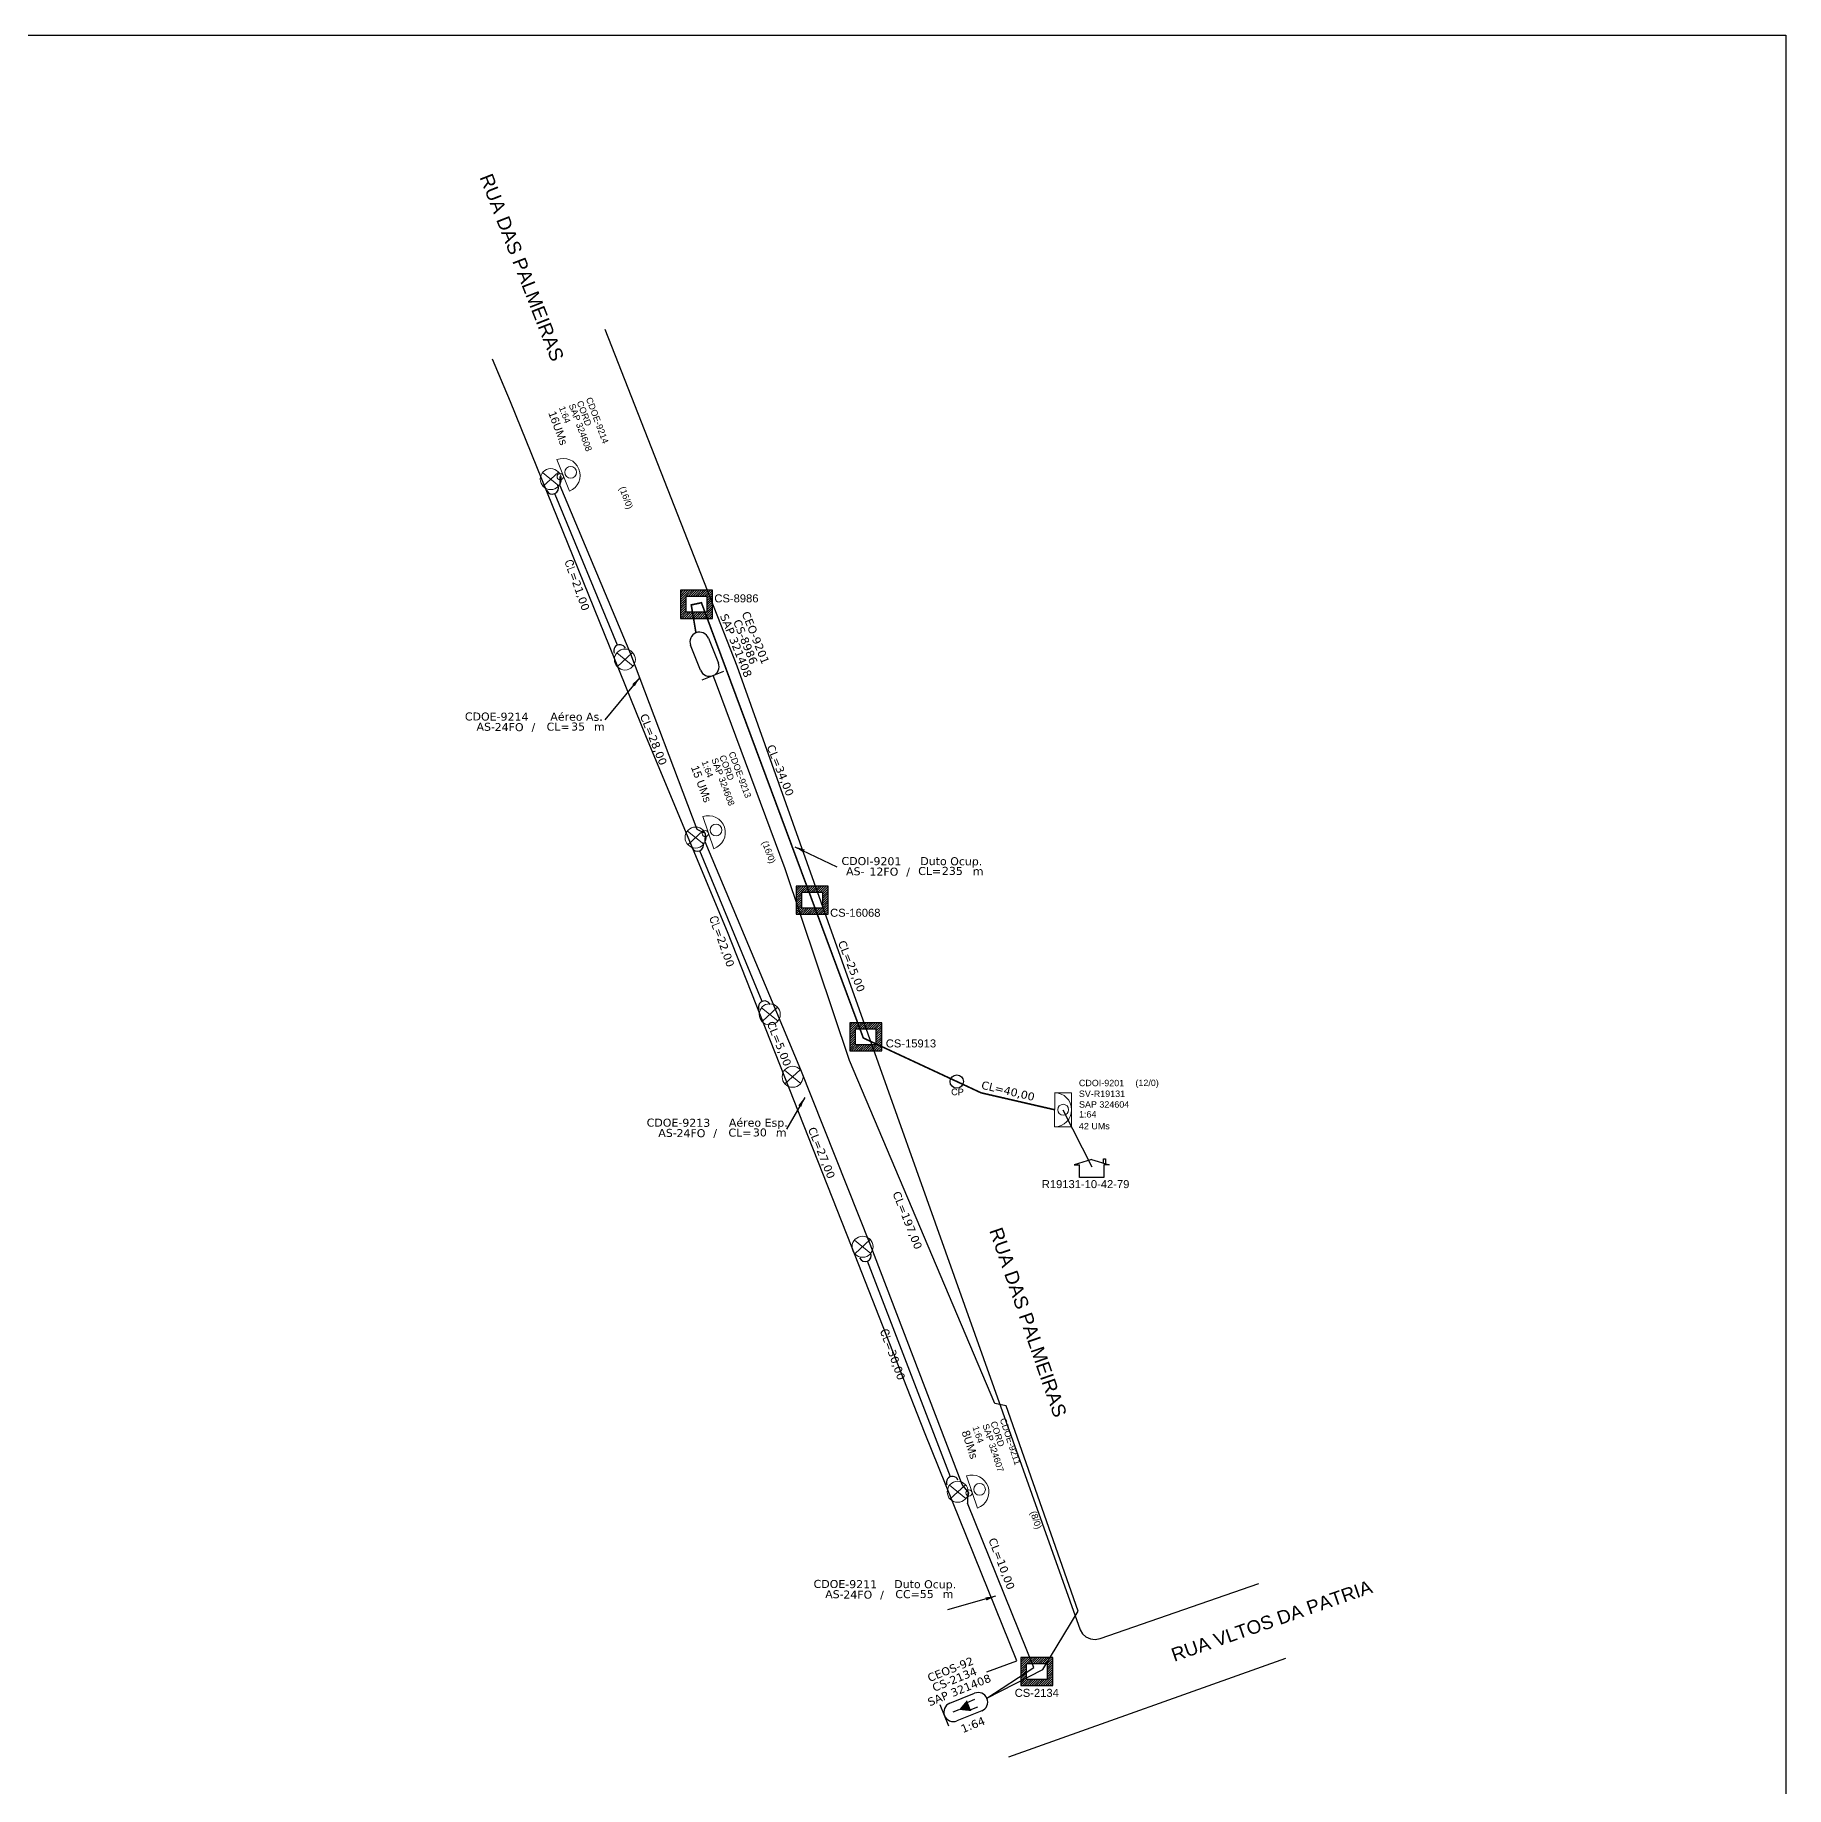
# Model space of a CAD drawing. Extents: x 0 to 841, y 0 to 594.
# Drawn here: x 493.5 to 841, y 246.3 to 594 of the extents above; entities that cross this region are included whole.
import ezdxf
from ezdxf.enums import TextEntityAlignment as Align

# ---------------------------------------------------------------- set-up
doc = ezdxf.new("R2010")
doc.units = 0
doc.linetypes.add('PHANTOM2', pattern=[1.25, 0.625, -0.125, 0.125, -0.125, 0.125, -0.125])
for name, color, linetype in [('10.1-Caixas Subterrâneas', 5, 'Continuous'), ('20.4-CEOS', 1, 'Continuous'), ('20.5-CEO', 1, 'Continuous'), ('CAP a instalar', 1, 'Continuous'), ('celulas gpon', 7, 'Continuous'), ('label_cabos', 7, 'Continuous'), ('locais', 7, 'Continuous'), ('locais legendas', 7, 'Continuous'), ('QUADRA', 7, 'Continuous'), ('surveys', 7, 'Continuous'), ('surveys legendas', 7, 'Continuous')]:
    doc.layers.add(name, color=color, linetype=linetype)
for name, color, linetype, lineweight in [('10.4-Postes', 1, 'Continuous', 0), ("20.0-LEGENDA DOS CDO'S", 1, 'Continuous', 0), ('20.1-CDO_INTERIOR', 1, 'Continuous', 0), ('20.2-CDO_POSTE', 1, 'Continuous', 5), ('20.6-CORDOALHA_SUPORTE', 7, 'Continuous', 25), ('CORDOALHA_SUPORTE', 7, 'Continuous', 25), ('Segmento Logradouro Texto', 238, 'Continuous', 0)]:
    doc.layers.add(name, color=color, linetype=linetype, lineweight=lineweight)
doc.layers.add('DROP DE CLIENTE', color=140, linetype='Continuous', plot=False)
doc.styles.add('ARIAL', font='arial.ttf')
doc.styles.add('DIGICADE', font='arial.ttf')
doc.styles.add('ROMANS', font='romans')
doc.styles.add('siredit', font='verdana.ttf')
doc.linetypes.add('FENCELINE1', pattern='A,0.25,-0.1,[133,ltypeshp.shx,S=0.1,R=0,X=-0.1,Y=0],-0.1,1', length=1.45)
doc.dimstyles.new('CC', dxfattribs={"dimtxt": 0.8, "dimasz": 2, "dimexe": 0.18, "dimexo": 0.0625, "dimgap": 0.09, "dimtad": 0, "dimdec": 0, "dimrnd": 1, "dimzin": 0, "dimdsep": 46, "dimtxsty": 'siredit', "dimblk": 'NONE', "dimcen": 0, "dimse1": 1, "dimse2": 1, "dimsd1": 1, "dimsd2": 1, "dimclrt": 7, "dimadec": 0, "dimazin": 0, "dimtfac": 1, "dimtdec": 0, "dimtofl": 0, "dimtmove": 0, "dimatfit": 3, "dimfxl": 0, "dimtolj": 1, "dimtzin": 0, "dimarcsym": 0})

# ---------------------------------------------------------------- blocks, each defined once
blk = doc.blocks.new('SURVEY_SURVEY')
for p, q in [((0, 0.0000127), (-0.0000126, 0.000009)), ((0, 0.0000127), (0.0000126, 0.000009)), ((0.0000084, 0.0000132), (0.0000098, 0.0000132)), ((0.0000084, 0.0000103), (0.0000084, 0.0000132)), ((0.0000098, 0.0000132), (0.0000098, 0.0000099)), ((-0.0000126, 0.000009), (-0.0000086, 0.000009)), ((-0.0000086, 0), (-0.0000086, 0.000009)), ((0.0000086, 0), (-0.0000086, 0)), ((0.0000126, 0.000009), (0.0000086, 0.000009)), ((0.0000086, 0.000009), (0.0000086, 0))]:
    blk.add_line(p, q)
blk = doc.blocks.new('*U100')
at = {"color": 0}
blk.add_line((2.14, -0.58), (-2.1, -0.68), dxfattribs=at)
for centre, radius in [((0, 0.38), 0.733), ((0.03, -1.03), 0.393)]:
    blk.add_circle(centre, radius, dxfattribs=at)
blk.add_arc((0.02, -0.63), 2.12, 1.3782, 181.3782, dxfattribs=at)
blk = doc.blocks.new('*X68')
at = {"color": 0, "linetype": 'Continuous'}
for p, q in [((-1.25, 0.34099), (-0.49099, 1.1)), ((-1.25, 0.517767), (-0.667767, 1.1)), ((-1.25, 0.694544), (-0.844544, 1.1)), ((-1.25, 0.87132), (-1.02132, 1.1)), ((-1.25, 1.048097), (-1.198097, 1.1)), ((-1.25, 0.164214), (-0.8035, 0.610714)), ((-1.25, -0.012563), (-0.8035, 0.433937)), ((-1.25, -0.18934), (-0.8035, 0.25716)), ((-1.25, -0.366117), (-0.8035, 0.080383)), ((-0.789214, 0.625), (-0.314214, 1.1)), ((-0.612437, 0.625), (-0.137437, 1.1)), ((-0.43566, 0.625), (0.03934, 1.1)), ((-0.258883, 0.625), (0.216117, 1.1)), ((-0.082107, 0.625), (0.392893, 1.1)), ((0.09467, 0.625), (0.56967, 1.1)), ((0.271447, 0.625), (0.746447, 1.1)), ((0.448223, 0.625), (0.923223, 1.1)), ((0.625, 0.625), (1.1, 1.1)), ((0.801777, 0.625), (1.25, 1.073223)), ((0.8035, 0.449947), (1.25, 0.896447)), ((0.8035, 0.27317), (1.25, 0.71967)), ((0.8035, 0.096393), (1.25, 0.542893)), ((0.8035, -0.080383), (1.25, 0.366117)), ((0.8035, -0.25716), (1.25, 0.18934)), ((0.8035, -0.433937), (1.25, 0.012563)), ((-1.25, -0.542893), (-0.8035, -0.096393)), ((-1.25, -0.71967), (-0.8035, -0.27317)), ((-1.25, -0.896447), (-0.8035, -0.449947)), ((-1.25, -1.073223), (-0.801777, -0.625)), ((-1.1, -1.1), (-0.625, -0.625)), ((-0.923223, -1.1), (-0.448223, -0.625)), ((-0.746447, -1.1), (-0.271447, -0.625)), ((-0.56967, -1.1), (-0.09467, -0.625)), ((-0.392893, -1.1), (0.082107, -0.625)), ((-0.216117, -1.1), (0.258883, -0.625)), ((-0.03934, -1.1), (0.43566, -0.625)), ((0.137437, -1.1), (0.612437, -0.625)), ((0.314214, -1.1), (0.789214, -0.625)), ((0.49099, -1.1), (1.25, -0.34099)), ((0.667767, -1.1), (1.25, -0.517767)), ((0.8035, -0.610714), (1.25, -0.164214)), ((0.844544, -1.1), (1.25, -0.694544)), ((1.02132, -1.1), (1.25, -0.87132)), ((1.198097, -1.1), (1.25, -1.048097))]:
    blk.add_line(p, q, dxfattribs=at)
blk = doc.blocks.new('MANHOLE_MQ')
at = {"color": 0, "linetype": 'Continuous'}
for p, q in [((0.00000623, 0.00000569), (-0.00000627, 0.00000569)), ((-0.00000627, 0.00000569), (-0.00000627, -0.00000531)), ((-0.00000404, 0.00000331), (0.00000399, 0.00000331)), ((-0.00000404, -0.00000294), (-0.00000404, 0.00000331)), ((0.00000399, 0.00000331), (0.00000399, -0.00000294)), ((0.00000623, -0.00000531), (0.00000623, 0.00000569)), ((-0.00000627, -0.00000531), (0.00000623, -0.00000531)), ((0.00000399, -0.00000294), (-0.00000404, -0.00000294)), ((0.00000399, -0.00000294), (0.00000399, -0.00000294))]:
    blk.add_line(p, q, dxfattribs=at)
at = {"color": 0, "linetype": 'Continuous', "xscale": 5e-06, "yscale": 5e-06, "zscale": 1e-05}
blk.add_blockref('*X68', (-0.00000002, 0.00000019), dxfattribs=at)
blk = doc.blocks.new('Inst CDOE-16 CAIXA DIST OPT CDOE 48F_16D C_SPL_2_1_8')
at = {"layer": "20.0-LEGENDA DOS CDO'S", "color": 0}
for tag, p, style, flags in [('ID_ATIVIDADE', (0.12, 6.47), 'ARIAL', 3), ('FATOR', (7.92, 6.47), 'ARIAL', 1), ('QTDE', (0.1, -1.17), 'DIGICADE', 3)]:
    blk.add_attdef(tag, p, '', height=0.8, rotation=0.118, dxfattribs=dict(at, style=style, flags=flags))
at = {"layer": "20.0-LEGENDA DOS CDO'S", "color": 0, "style": 'ARIAL'}
for tag, p, height in [('CORDOALHA', (0.12, 4.02), 0.8), ('FID', (0.12, 5.25), 0.8), ('1:XX', (-0.01, 1.7), 0.8), ('SAP', (0.12, 2.96), 0.8), ('UMS', (0.14, 0.22), 1)]:
    blk.add_attdef(tag, p, '', height=height, rotation=0.118, dxfattribs=at)
blk.add_attdef('FIBRAS_UTILIZADAS', text='', height=0.8, rotation=0.118, dxfattribs=at).set_placement((13.48, 5.26), align=Align.CENTER)
blk = doc.blocks.new('Inst CDOI-64')
at = {"layer": '20.1-CDO_INTERIOR', "color": 1, "lineweight": 18}
blk.add_lwpolyline([(-2.12, -2.13), (-2.12, 2.12), (0, 2.12), (0.01, -2.13)], close=True, dxfattribs=at)
blk.add_circle((-1.06, 0), 0.68, dxfattribs=at)
blk.add_arc((0.01, 0), 2.13, 90.0276, 270.0276, dxfattribs=at)
at = {"layer": "20.0-LEGENDA DOS CDO'S"}
for tag, p, style, flags in [('ID_ATIVIDADE', (-9.3, 3.78), 'ARIAL', 3), ('FATOR', (-1.5, 3.78), 'ARIAL', 1), ('QTDE', (-9.18, -3.66), 'DIGICADE', 3)]:
    blk.add_attdef(tag, p, '', height=0.8, rotation=0.118, dxfattribs=dict(at, style=style, flags=flags))
at = {"layer": "20.0-LEGENDA DOS CDO'S", "style": 'ARIAL'}
for tag, p, rotation in [('SURVEY', (-9.3, 1.6), 359.9724), ('FID', (-9.3, 2.69), 0.118), ('SAP', (-9.3, 0.61), 359.9724), ('1:XX', (-9.31, -1.08), 359.9724), ('UMS', (-9.31, -2.09), 359.9724)]:
    blk.add_attdef(tag, p, '', height=0.8, rotation=rotation, dxfattribs=at)
blk.add_attdef('FIBRAS_UTILIZADAS', text='', height=0.8, rotation=359.9724, dxfattribs=at).set_placement((-0.99, 2.69), align=Align.CENTER)
blk = doc.blocks.new('Inst CORD ALUMINIO 4.8 MM 3F(sem recursos)')
at = {"layer": '20.6-CORDOALHA_SUPORTE', "color": 0, "lineweight": 0, "style": 'ROMANS'}
blk.add_attdef('LANCE', text='', height=1, dxfattribs=at).set_placement((-0.54, -2.21), align=Align.RIGHT)
at = {"layer": '20.6-CORDOALHA_SUPORTE', "color": 0, "style": 'siredit'}
blk.add_attdef('QTDE', (-0.54, -2.21), '', height=1, rotation=359.69, dxfattribs=at)
at = {"layer": '20.6-CORDOALHA_SUPORTE', "color": 0, "lineweight": 0, "style": 'ROMANS'}
for tag, p, flags in [('FATOR', (-5.2, -4.44), 3), ('ID_ATIVIDADE', (-5.2, -6.67), 3), ('FID', (-5.2, -8.9), 1)]:
    blk.add_attdef(tag, p, '', height=1, dxfattribs=dict(at, flags=flags))
blk = doc.blocks.new('Inst CDOE-8 CAIXA DIST OPT CDOE 48F_8D C_SPL OPTAP')
at = {"layer": "20.0-LEGENDA DOS CDO'S", "color": 0}
for tag, p, style, flags in [('ID_ATIVIDADE', (0.12, 6.47), 'ARIAL', 3), ('FATOR', (7.92, 6.47), 'ARIAL', 1), ('QTDE', (0.23, -0.97), 'DIGICADE', 3)]:
    blk.add_attdef(tag, p, '', height=0.8, rotation=0.118, dxfattribs=dict(at, style=style, flags=flags))
at = {"layer": "20.0-LEGENDA DOS CDO'S", "color": 0, "style": 'ARIAL'}
for tag, p, height in [('CORDOALHA', (0.12, 4.02), 0.8), ('FID', (0.12, 5.25), 0.8), ('1:XX', (-0.01, 1.7), 0.8), ('SAP', (0.12, 2.96), 0.8), ('UMS', (0.14, 0.22), 1)]:
    blk.add_attdef(tag, p, '', height=height, rotation=0.118, dxfattribs=at)
blk.add_attdef('FIBRAS_UTILIZADAS', text='', height=0.8, rotation=0.118, dxfattribs=at).set_placement((13.48, 5.26), align=Align.CENTER)
blk = doc.blocks.new('Inst CB ESP CFOA-SM-AS-80-TS-24')
at = {"layer": 'label_cabos', "color": 0, "style": 'siredit'}
for tag, flags, p in [('ID_ATIVIDADE', 3, (1.31, 2.67)), ('FATOR', 1, (11.56, 2.55))]:
    blk.add_attdef(tag, text='', height=1, rotation=359.69, dxfattribs=dict(at, flags=flags)).set_placement(p, align=Align.MIDDLE_CENTER)
for tag, p in [('TIPO_CABO', (1.76, 0)), ('DESTINO_CABO', (3.13, 1.26)), ('CABO', (4.69, -0.05)), ('/', (7.71, -0.05)), ('LANCE', (10.81, 0)), ('TIPO_CABO', (13.11, 1.24)), ('UND', (15.96, 0)), ('FID', (13.15, -1.41))]:
    blk.add_attdef(tag, text='', height=1, rotation=359.69, dxfattribs=at).set_placement(p, align=Align.MIDDLE_CENTER)
blk.add_attdef('QTDE', (12.43, -0.47), '', height=1, rotation=359.69, dxfattribs=at)
blk = doc.blocks.new('Inst CB AS CFOA-SM-AS-80-TS-24')
at = {"layer": 'label_cabos', "color": 0, "style": 'siredit'}
for tag, flags, p in [('ID_ATIVIDADE', 3, (1.31, 2.67)), ('FATOR', 1, (11.56, 2.55))]:
    blk.add_attdef(tag, text='', height=1, rotation=359.69, dxfattribs=dict(at, flags=flags)).set_placement(p, align=Align.MIDDLE_CENTER)
for tag, p in [('TIPO_CABO', (1.76, 0)), ('DESTINO_CABO', (3.13, 1.26)), ('CABO', (4.69, -0.05)), ('/', (7.71, -0.05)), ('LANCE', (10.81, 0)), ('TIPO_CABO', (13.11, 1.24)), ('UND', (15.96, 0)), ('FID', (13.15, -1.41))]:
    blk.add_attdef(tag, text='', height=1, rotation=359.69, dxfattribs=at).set_placement(p, align=Align.MIDDLE_CENTER)
blk.add_attdef('QTDE', (12.43, -0.47), '', height=1, rotation=359.69, dxfattribs=at)
blk = doc.blocks.new('_None')
blk = doc.blocks.new('Inst CB DT OCUP CFOA-SM-DD-S-12')
at = {"layer": 'label_cabos', "color": 0, "style": 'siredit'}
for tag, flags, p in [('ID_ATIVIDADE', 3, (1.31, 2.67)), ('FATOR', 1, (11.56, 2.55))]:
    blk.add_attdef(tag, text='', height=1, rotation=359.69, dxfattribs=dict(at, flags=flags)).set_placement(p, align=Align.MIDDLE_CENTER)
for tag, p in [('TIPO_CABO', (1.11, 0)), ('DESTINO_CABO', (3.13, 1.26)), ('CABO', (4.69, -0.05)), ('/', (7.71, -0.05)), ('LANCE', (10.41, 0.02)), ('TIPO_CABO', (13.11, 1.24)), ('UND', (16.46, 0)), ('FID', (13.65, -1.41))]:
    blk.add_attdef(tag, text='', height=1, rotation=359.69, dxfattribs=at).set_placement(p, align=Align.MIDDLE_CENTER)
blk.add_attdef('QTDE', (11.93, -0.45), '', height=1, rotation=359.69, dxfattribs=at)
blk = doc.blocks.new('Inst CB DT OCUP CFOA-SM-AS-80-TS-24')
at = {"layer": 'label_cabos', "color": 0, "style": 'siredit'}
for tag, flags, p in [('ID_ATIVIDADE', 3, (1.31, 2.67)), ('FATOR', 1, (11.56, 2.55))]:
    blk.add_attdef(tag, text='', height=1, rotation=359.69, dxfattribs=dict(at, flags=flags)).set_placement(p, align=Align.MIDDLE_CENTER)
for tag, p in [('TIPO_CABO', (1.76, 0)), ('DESTINO_CABO', (3.13, 1.26)), ('CABO', (4.69, -0.05)), ('/', (7.71, -0.05)), ('LANCE', (10.91, 0)), ('TIPO_CABO', (13.11, 1.24)), ('UND', (15.96, 0)), ('FID', (13.15, -1.41))]:
    blk.add_attdef(tag, text='', height=1, rotation=359.69, dxfattribs=at).set_placement(p, align=Align.MIDDLE_CENTER)
blk.add_attdef('QTDE', (12.43, -0.47), '', height=1, rotation=359.69, dxfattribs=at)
blk = doc.blocks.new('POLE_POLE')
at = {"layer": '10.4-Postes', "color": 1, "linetype": 'PHANTOM2'}
for points in [[(-0.000008, 0.0000105), (0.0000076, -0.0000022)], [(0.0000072, 0.000011), (-0.0000076, -0.0000027)]]:
    blk.add_lwpolyline(points, dxfattribs=at)
at = {"layer": '10.4-Postes', "color": 1}
blk.add_circle((-0.0000002, 0.0000042), 0.0000101, dxfattribs=at)

msp = doc.modelspace()

# ---------------------------------------------------------------- linework, layer by layer
msp.add_lwpolyline([(0, 594), (841, 594), (841, 0), (0, 0)], close=True)
at = {"color": 5}
msp.add_circle((676.43, 386.31), 1.33, dxfattribs=at)
at = {"layer": '20.4-CEOS', "color": 7}
for p, q in [((675.04, 262.95), (679.96, 264.93)), ((681.38, 261.43), (676.45, 259.44))]:
    msp.add_line(p, q, dxfattribs=at)
for points in [[(674.85, 258.37), (673.14, 262.6)], [(676.85, 261.64), (675.66, 261.16)], [(678.51, 263.12), (680, 263.72)], [(679.1, 261.66), (680.59, 262.26)]]:
    msp.add_lwpolyline(points, dxfattribs=at)
msp.add_lwpolyline([(676.85, 261.64, 0, 2.34, 0), (678.88, 262.46, 2.34, 2.34, 0)], format="xyseb", dxfattribs=at)
for centre, start, end in [((680.67, 263.18), 292.0075, 112.0075), ((675.75, 261.19), 112.0075, 292.0075)]:
    msp.add_arc(centre, 1.89, start, end, dxfattribs=at)
at = {"layer": '20.5-CEO', "color": 5}
for p, q in [((625.58, 467.95), (623.6, 472.9)), ((627.13, 474.31), (629.11, 469.35))]:
    msp.add_line(p, q, dxfattribs=at)
msp.add_lwpolyline([(625.92, 466.04), (630.17, 467.73)], dxfattribs=at)
for centre, start, end in [((625.37, 473.6), 21.7338, 201.7338), ((627.34, 468.65), 201.7338, 21.7338)]:
    msp.add_arc(centre, 1.9, start, end, dxfattribs=at)
at = {"layer": 'CAP a instalar', "color": 7, "linetype": 'FENCELINE1', "ltscale": 5}
for p, q in [((597.68, 504.65), (597.73, 506.38)), ((611.74, 471.13), (597.74, 504.51)), ((624.91, 436.36), (611.74, 471.13)), ((626.54, 435.52), (624.91, 436.36)), ((626.5, 433.9), (626.54, 435.52)), ((640.7, 400.01), (626.5, 433.9)), ((645.45, 388.66), (640.7, 400.01)), ((659.23, 354.04), (645.45, 388.66)), ((677.49, 306.32), (659.23, 354.04)), ((678.85, 304.67), (677.49, 306.32)), ((691.7, 270.05), (678.54, 302.66)), ((678.65, 303.71), (678.85, 304.67)), ((678.65, 302.59), (678.65, 303.71)), ((682.39, 263.97), (691.7, 270.05))]:
    msp.add_line(p, q, dxfattribs=at)
at = {"layer": 'CAP a instalar', "color": 7, "ltscale": 5}
for p, q in [((628.71, 465.15), (628.05, 466.89)), ((642.35, 428.52), (628.71, 465.15)), ((628.71, 465.15), (628.71, 465.15)), ((655.14, 390.51), (642.35, 428.52)), ((683.97, 322.4), (655.14, 390.51)), ((686.23, 321.93), (683.97, 322.4)), ((700.51, 281.2), (686.23, 321.93)), ((693.49, 269.64), (700.51, 281.2)), ((682.39, 263.97), (693.49, 269.64))]:
    msp.add_line(p, q, dxfattribs=at)
at = {"layer": 'CAP a instalar', "ltscale": 5, "const_width": 0.318}
msp.add_lwpolyline([(624.66, 475.37), (623.73, 480.91), (625.75, 481.34), (657.88, 394.96), (681.25, 384.08), (695.85, 380.72)], dxfattribs=at)
at = {"layer": 'CORDOALHA_SUPORTE'}
for p, q in [((609.07, 472.93), (596.71, 502.85)), ((637.82, 402.22), (625.46, 432.13)), ((675.15, 307.89), (658.74, 350.68)), ((675.15, 307.89), (658.74, 350.68))]:
    msp.add_line(p, q, dxfattribs=at)
for centre, start, end in [((596.16, 504.1), 203.8085, 23.8085), ((596.16, 504.1), 203.8085, 23.8085), ((609.54, 471.81), 23.8085, 203.8085), ((609.54, 471.81), 23.8085, 203.8085), ((624.97, 433.24), 203.8085, 23.8085), ((624.97, 433.24), 203.8085, 23.8085), ((638.28, 401.1), 23.8085, 203.8085), ((638.28, 401.1), 23.8085, 203.8085), ((658.25, 351.79), 203.8085, 23.8085), ((658.25, 351.79), 203.8085, 23.8085), ((675.56, 306.75), 23.8085, 203.8085), ((675.56, 306.75), 23.8085, 203.8085)]:
    msp.add_arc(centre, 1.21, start, end, dxfattribs=at)
at = {"layer": 'DROP DE CLIENTE'}
msp.add_lwpolyline([(703.29, 369.3), (697.53, 380.65)], dxfattribs=at)
at = {"layer": 'QUADRA', "color": 4}
for points in [[(606.57, 535.62), (632.76, 468.82), (654.99, 406.38), (700.9, 277.48), (701.36, 276.7), (702.07, 276.09), (702.96, 275.7), (703.92, 275.59), (704.89, 275.78), (736.41, 286.72)], [(682.37, 269.18), (688.34, 271.33), (670.03, 316.76), (655.54, 353.64), (630.9, 416.03), (614.84, 454.62), (587.87, 521.23), (584.25, 529.7)], [(688.34, 271.33), (670.03, 316.76), (655.54, 353.64), (630.9, 416.03), (614.84, 454.62), (587.87, 521.23), (585.17, 527.63)], [(741.64, 271.81), (686.72, 252.27)], [(741.64, 271.81), (686.72, 252.27)]]:
    msp.add_lwpolyline(points, dxfattribs=at)

# ---------------------------------------------------------------- block references
at = {"color": 0, "lineweight": 0, "xscale": 1.588154471887331, "yscale": 1.588154471887331, "zscale": 1.588154471887331, "rotation": 289.7988763545455}
for p, values in [((603.64, 485.84), {'QTDE': '21,00', 'LANCE': 'CL='}), ((632.38, 415.13), {'QTDE': '22,00', 'LANCE': 'CL='}), ((666.28, 333.16), {'QTDE': '30,00', 'LANCE': 'CL='})]:
    msp.add_blockref('Inst CORD ALUMINIO 4.8 MM 3F(sem recursos)', p, dxfattribs=at).add_auto_attribs(values)
at = {"color": 0, "lineweight": 0}
ref = msp.add_blockref('Inst CB DT OCUP CFOA-SM-DD-S-12', (654.52, 428.06), dxfattribs=dict(at, xscale=1.588154471887331, yscale=1.588154471887331, zscale=1.588154471887331))
ref.add_attrib('DESTINO_CABO', 'CDOI-9201', dxfattribs={"layer": 'label_cabos', "color": 0, "height": 1.588, "rotation": 359.69, "style": 'siredit'}).set_placement((659.49, 430.06), align=Align.MIDDLE_CENTER)
ref.add_attrib('TIPO_CABO', 'Duto Ocup.', dxfattribs={"layer": 'label_cabos', "color": 0, "height": 1.588, "rotation": 359.69, "style": 'siredit'}).set_placement((675.34, 430.04), align=Align.MIDDLE_CENTER)
ref.add_attrib('/', '/', dxfattribs={"layer": 'label_cabos', "color": 0, "height": 1.59, "rotation": 359.69, "style": 'siredit'}).set_placement((666.77, 427.98), align=Align.MIDDLE_CENTER)
ref.add_attrib('LANCE', 'CL=', dxfattribs={"layer": 'label_cabos', "color": 0, "height": 1.588, "rotation": 359.69, "style": 'siredit'}).set_placement((671.05, 428.09), align=Align.MIDDLE_CENTER)
ref.add_attrib('UND', 'm', dxfattribs={"layer": 'label_cabos', "color": 0, "height": 1.59, "rotation": 359.69, "style": 'siredit'}).set_placement((680.67, 428.06), align=Align.MIDDLE_CENTER)
ref.add_attrib('CABO', '12FO', dxfattribs={"layer": 'label_cabos', "color": 0, "height": 1.588, "rotation": 359.69, "style": 'siredit'}).set_placement((661.96, 427.98), align=Align.MIDDLE_CENTER)
ref.add_attrib('TIPO_CABO', 'AS-', dxfattribs={"layer": 'label_cabos', "color": 0, "height": 1.588, "rotation": 359.69, "style": 'siredit'}).set_placement((656.29, 428.05), align=Align.MIDDLE_CENTER)
ref.add_attrib('QTDE', '235', (673.47, 427.34), dxfattribs={"layer": 'label_cabos', "color": 0, "height": 1.588, "rotation": 359.69, "style": 'siredit'})
ref = msp.add_blockref('Inst CDOI-64', (695.86, 380.72), dxfattribs=dict(at, xscale=-1.588154471887331, yscale=1.588154471887331, zscale=1.588154471887331))
ref.add_attrib('FIBRAS_UTILIZADAS', '                              (12/0)', (697.1, 385.41), dxfattribs={"layer": "20.0-LEGENDA DOS CDO'S", "height": 1.2705, "rotation": 0.0276, "style": 'ARIAL'})
ref.add_attrib('SURVEY', 'SV-R19131', (700.66, 383.26), dxfattribs={"layer": "20.0-LEGENDA DOS CDO'S", "height": 1.271, "rotation": 0.0276, "style": 'ARIAL'})
ref.add_attrib('SAP', 'SAP 324604', (700.69, 381.14), dxfattribs={"layer": "20.0-LEGENDA DOS CDO'S", "height": 1.271, "rotation": 0.0276, "style": 'ARIAL'})
ref.add_attrib('1:XX', '1:64', dxfattribs={"layer": "20.0-LEGENDA DOS CDO'S", "height": 1.271, "rotation": 0.0276, "style": 'ARIAL'}).set_placement((704.14, 379.18), align=Align.RIGHT)
ref.add_attrib('UMS', '42 UMs', dxfattribs={"layer": "20.0-LEGENDA DOS CDO'S", "height": 1.271, "rotation": 0.0276, "style": 'ARIAL'}).set_placement((706.79, 376.84), align=Align.RIGHT)
ref.add_attrib('FID', 'CDOI-9201', (700.67, 385.4), dxfattribs={"layer": "20.0-LEGENDA DOS CDO'S", "height": 1.271, "rotation": 359.882, "style": 'ARIAL'})
at = {"layer": '10.1-Caixas Subterrâneas', "color": 30, "xscale": 507872.0344331786, "yscale": 507872.0344331786, "zscale": 507872.0344331786}
for p, rotation in [((624.74, 481.13), 180.0000000000627), ((647.7, 422.4), 180.0000000000625), ((658.34, 395.28), 180.0000000000625), ((692.3, 269.33), 180.0000000000626)]:
    msp.add_blockref('MANHOLE_MQ', p, dxfattribs=dict(at, rotation=rotation))
at = {"layer": "20.0-LEGENDA DOS CDO'S", "color": 7, "lineweight": 0}
for name, p, xscale, yscale, zscale, rotation, values in [('Inst CDOE-16 CAIXA DIST OPT CDOE 48F_16D C_SPL_2_1_8', (594.92, 519.1), 1.588154471887332, 1.588154471887332, 1.588154471887332, 290.4372966855302, {'FID': 'CDOE-9214', 'CORDOALHA': 'CORD', 'SAP': 'SAP 324608', '1:XX': '1:64', 'UMS': '16UMs', 'FIBRAS_UTILIZADAS': '(16/0)'}), ('Inst CDOE-16 CAIXA DIST OPT CDOE 48F_16D C_SPL_2_1_8', (623.23, 448.78), 1.588154471887332, 1.588154471887332, 1.588154471887332, 290.4372966855302, {'FID': 'CDOE-9213', 'CORDOALHA': 'CORD', 'SAP': 'SAP 324608', '1:XX': '1:64', 'UMS': '15 UMs', 'FIBRAS_UTILIZADAS': '(16/0)'}), ('Inst CDOE-8 CAIXA DIST OPT CDOE 48F_8D C_SPL OPTAP', (676.97, 316.87), 1.588154471887331, 1.588154471887331, 1.588154471887331, 288.0998896043142, {'FID': 'CDOE-9211', 'CORDOALHA': 'CORD', 'SAP': 'SAP 324607', '1:XX': '1:64', 'UMS': '8UMs', 'FIBRAS_UTILIZADAS': '(8/0)'})]:
    msp.add_blockref(name, p, dxfattribs=dict(at, xscale=xscale, yscale=yscale, zscale=zscale, rotation=rotation)).add_auto_attribs(values)
at = {"layer": '20.2-CDO_POSTE', "color": 7, "xscale": -1.58815447188733, "yscale": 1.588154471887331, "zscale": 1.588154471887331}
for p, rotation in [((599.24, 506.98), 293.346205747354), ((628.08, 436.03), 290.045081222249), ((680.39, 305.18), 290.045081222249)]:
    msp.add_blockref('*U100', p, dxfattribs=dict(at, rotation=rotation))
at = {"layer": 'label_cabos'}
ref = msp.add_blockref('Inst CB AS CFOA-SM-AS-80-TS-24', (580.14, 456.74), dxfattribs=dict(at, xscale=1.588154471887331, yscale=1.588154471887331, zscale=1.588154471887331))
ref.add_attrib('DESTINO_CABO', 'CDOE-9214', dxfattribs={"color": 0, "height": 1.588, "rotation": 359.69, "style": 'siredit'}).set_placement((585.11, 458.74), align=Align.MIDDLE_CENTER)
ref.add_attrib('TIPO_CABO', 'Aéreo As.', dxfattribs={"color": 0, "height": 1.588, "rotation": 359.69, "style": 'siredit'}).set_placement((600.96, 458.72), align=Align.MIDDLE_CENTER)
ref.add_attrib('CABO', '24FO', dxfattribs={"color": 0, "height": 1.588, "rotation": 359.69, "style": 'siredit'}).set_placement((587.58, 456.66), align=Align.MIDDLE_CENTER)
ref.add_attrib('/', '/', dxfattribs={"color": 0, "height": 1.59, "rotation": 359.69, "style": 'siredit'}).set_placement((592.39, 456.66), align=Align.MIDDLE_CENTER)
ref.add_attrib('TIPO_CABO', 'AS-', dxfattribs={"color": 0, "height": 1.588, "rotation": 359.69, "style": 'siredit'}).set_placement((582.94, 456.73), align=Align.MIDDLE_CENTER)
ref.add_attrib('LANCE', 'CL=', dxfattribs={"color": 0, "height": 1.588, "rotation": 359.69, "style": 'siredit'}).set_placement((597.3, 456.74), align=Align.MIDDLE_CENTER)
ref.add_attrib('QTDE', '35', (599.88, 455.98), dxfattribs={"color": 0, "height": 1.588, "rotation": 359.69, "style": 'siredit'})
ref.add_attrib('UND', 'm', dxfattribs={"color": 0, "height": 1.59, "rotation": 359.69, "style": 'siredit'}).set_placement((605.49, 456.74), align=Align.MIDDLE_CENTER)
ref = msp.add_blockref('Inst CB ESP CFOA-SM-AS-80-TS-24', (616.22, 376.13), dxfattribs=dict(at, xscale=1.588154471887331, yscale=1.588154471887331, zscale=1.588154471887331, rotation=0.1315642785740552))
ref.add_attrib('DESTINO_CABO', 'CDOE-9213', dxfattribs={"color": 0, "height": 1.588, "rotation": 359.8216, "style": 'siredit'}).set_placement((621.19, 378.15), align=Align.MIDDLE_CENTER)
ref.add_attrib('TIPO_CABO', 'Aéreo Esp.', dxfattribs={"color": 0, "height": 1.588, "rotation": 359.8216, "style": 'siredit'}).set_placement((637.04, 378.16), align=Align.MIDDLE_CENTER)
ref.add_attrib('CABO', '24FO', dxfattribs={"color": 0, "height": 1.588, "rotation": 359.8216, "style": 'siredit'}).set_placement((623.67, 376.07), align=Align.MIDDLE_CENTER)
ref.add_attrib('/', '/', dxfattribs={"color": 0, "height": 1.59, "rotation": 359.8216, "style": 'siredit'}).set_placement((628.47, 376.08), align=Align.MIDDLE_CENTER)
ref.add_attrib('TIPO_CABO', 'AS-', dxfattribs={"color": 0, "height": 1.588, "rotation": 359.8216, "style": 'siredit'}).set_placement((619.02, 376.13), align=Align.MIDDLE_CENTER)
ref.add_attrib('LANCE', 'CL=', dxfattribs={"color": 0, "height": 1.588, "rotation": 359.8216, "style": 'siredit'}).set_placement((633.39, 376.18), align=Align.MIDDLE_CENTER)
ref.add_attrib('QTDE', '30', (635.96, 375.43), dxfattribs={"color": 0, "height": 1.588, "rotation": 359.8216, "style": 'siredit'})
ref.add_attrib('UND', 'm', dxfattribs={"color": 0, "height": 1.59, "rotation": 359.8216, "style": 'siredit'}).set_placement((641.58, 376.19), align=Align.MIDDLE_CENTER)
at = {"layer": 'label_cabos', "color": 0, "lineweight": 0}
ref = msp.add_blockref('Inst CB DT OCUP CFOA-SM-AS-80-TS-24', (649.34, 284.58), dxfattribs=dict(at, xscale=1.588154471887331, yscale=1.588154471887331, zscale=1.588154471887331))
ref.add_attrib('DESTINO_CABO', 'CDOE-9211', dxfattribs={"color": 0, "height": 1.588, "rotation": 359.69, "style": 'siredit'}).set_placement((654.32, 286.59), align=Align.MIDDLE_CENTER)
ref.add_attrib('CABO', '24FO', dxfattribs={"color": 0, "height": 1.588, "rotation": 359.69, "style": 'siredit'}).set_placement((656.78, 284.5), align=Align.MIDDLE_CENTER)
ref.add_attrib('TIPO_CABO', 'Duto Ocup.', dxfattribs={"color": 0, "height": 1.588, "rotation": 359.69, "style": 'siredit'}).set_placement((670.16, 286.56), align=Align.MIDDLE_CENTER)
ref.add_attrib('/', '/', dxfattribs={"color": 0, "height": 1.59, "rotation": 359.69, "style": 'siredit'}).set_placement((661.59, 284.5), align=Align.MIDDLE_CENTER)
ref.add_attrib('TIPO_CABO', 'AS-', dxfattribs={"color": 0, "height": 1.588, "rotation": 359.69, "style": 'siredit'}).set_placement((652.14, 284.58), align=Align.MIDDLE_CENTER)
ref.add_attrib('LANCE', 'CC=', dxfattribs={"color": 0, "height": 1.588, "rotation": 359.69, "style": 'siredit'}).set_placement((666.67, 284.59), align=Align.MIDDLE_CENTER)
ref.add_attrib('QTDE', '55', (669.08, 283.83), dxfattribs={"color": 0, "height": 1.588, "rotation": 359.69, "style": 'siredit'})
ref.add_attrib('UND', 'm', dxfattribs={"color": 0, "height": 1.59, "rotation": 359.69, "style": 'siredit'}).set_placement((674.7, 284.59), align=Align.MIDDLE_CENTER)
at = {"layer": 'locais', "color": 10, "xscale": 206273.6397182914, "yscale": 206273.6397182914, "zscale": 206273.6397182914}
for p in [(595.88, 505.01), (610.6, 469.2), (624.63, 433.87), (639.35, 398.79), (643.89, 386.4), (657.78, 352.67), (676.65, 304.03)]:
    msp.add_blockref('POLE_POLE', p, dxfattribs=at)
at = {"layer": 'surveys', "color": 255, "xscale": 277927.0325802829, "yscale": 277927.0325802829, "zscale": 277927.0325802829}
msp.add_blockref('SURVEY_SURVEY', (703.2, 367.3), dxfattribs=at)

# ---------------------------------------------------------------- texts
at = {"layer": '20.4-CEOS', "color": 5, "style": 'siredit'}
msp.add_text('CEO-9201', height=1.604, rotation=291.7338, dxfattribs=at).set_placement((637.25, 474.7), align=Align.TOP_CENTER)
at = {"layer": '20.4-CEOS', "color": 7, "style": 'siredit'}
for s, p in [('CEOS-92', (674.88, 270.42)), ('SAP 321408', (676.63, 266.3)), ('CS-2134', (675.68, 268.43)), ('1:64', (679.33, 259.41))]:
    msp.add_text(s, height=1.604, rotation=22.0075, dxfattribs=at).set_placement(p, align=Align.TOP_CENTER)
at = {"layer": '20.5-CEO', "color": 5, "style": 'siredit'}
for s, p in [('SAP 321408', (633.37, 473.14)), ('CS-8986', (635.23, 473.88))]:
    msp.add_text(s, height=1.61, rotation=291.7338, dxfattribs=at).set_placement(p, align=Align.TOP_CENTER)
at = {"layer": 'celulas gpon', "color": 7, "style": 'siredit'}
for s, rotation, p in [('CL=28,00', 291.8382, (613.5, 458.93)), ('CL=34,00', 291.8382, (638.68, 452.8)), ('CL=25,00', 291.8382, (652.81, 413.93)), ('CL=5,00', 291.8382, (638.7, 397.91)), ('CL=40,00', 346.7006, (681.17, 384.93)), ('CL=27,00', 291.8382, (646.87, 376.89)), ('CL=197,00', 291.8382, (663.64, 364.15)), ('CL=10,00', 290.9129, (682.68, 295.4))]:
    msp.add_text(s, height=1.588, rotation=rotation, dxfattribs=at).set_placement(p)
at = {"layer": 'locais legendas', "color": 30, "style": 'ARIAL'}
for s, p in [('CS-8986', (628.32, 481.41)), ('CS-16068', (651.29, 419.02)), ('CS-15913', (662.34, 393.09)), ('CS-2134', (687.93, 264.21))]:
    msp.add_text(s, height=1.588, dxfattribs=at).set_placement(p)
at = {"layer": 'locais legendas', "color": 5, "style": 'ARIAL'}
msp.add_text('CP', height=1.3, dxfattribs=at).set_placement((675.3, 383.61))
at = {"layer": 'Segmento Logradouro Texto', "color": 5, "linetype": 'Continuous', "attachment_point": 1, "style": 'DIGICADE'}
for s, insert, char_height, width, rotation in [('\\fArial|b0|i0|c0|p34;\\W1.0000000000;\\T1.0000000000;\\o\\lRUA DAS PALMEIRAS', (584.2, 566.78), 2.7076, 40.2709, 291.3099), ('\\fArial|b0|i0|c0|p34;\\W1.0000000000;\\T1.0000000000;\\o\\lRUA DAS PALMEIRAS', (685.39, 357.65), 2.7076, 40.2709, 289.1326), ('\\fArial|b0|i0|c0|p34;\\W1.0000000000;\\T1.0000000000;\\o\\lRUA VLTOS DA PATRIA', (718.71, 273.68), 2.6717, 42.6486, 19.2087)]:
    msp.add_mtext(s, dxfattribs=dict(at, insert=insert, char_height=char_height, width=width, rotation=rotation))
at = {"layer": 'surveys legendas', "style": 'ARIAL'}
msp.add_text('R19131-10-42-79', height=1.5882, dxfattribs=at).set_placement((693.3, 365.17))

# ---------------------------------------------------------------- leaders
at = {"layer": 'label_cabos'}
for points in [[(613.53, 466.51), (606.59, 458.12)], [(644.31, 432.93), (652.6, 428.95)], [(646.25, 383.17), (642.65, 376.84)], [(684.13, 284.17), (674.59, 281.51)]]:
    msp.add_leader(points, dimstyle='CC', override={"dimgap": 0.09, "dimtad": 0}, dxfattribs=at)

doc.saveas('drawing.dxf')
